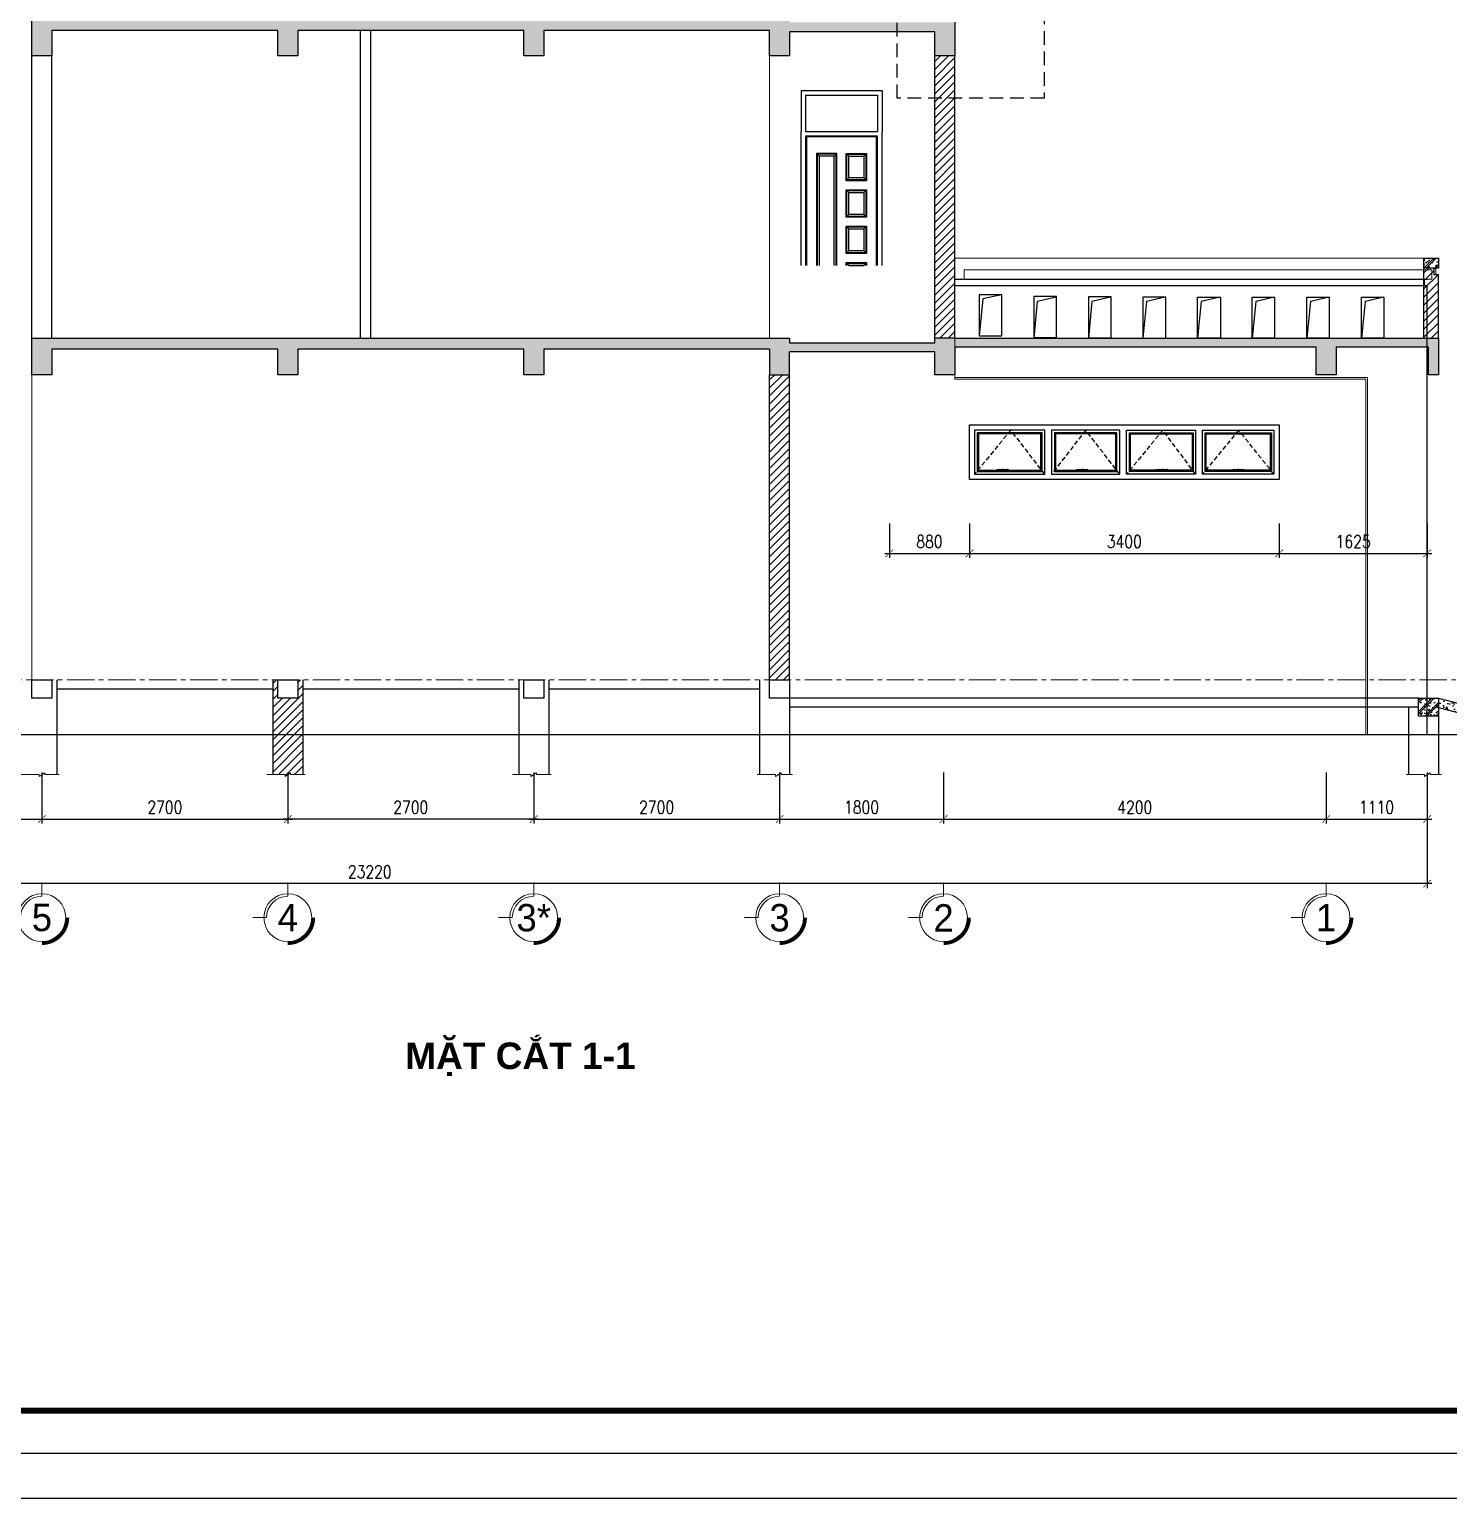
# Model space of a CAD drawing. Header units: millimetres. Extents: x -34806 to 662668, y 63228 to 99452.
# Drawn here: x 492312 to 507895, y 68042 to 84173 of the extents above; entities that cross this region are included whole.
import ezdxf
from ezdxf.enums import TextEntityAlignment as Align

# ---------------------------------------------------------------- set-up
doc = ezdxf.new("R2010")
doc.units = ezdxf.units.MM
doc.header["$LTSCALE"] = 200
doc.header["$MEASUREMENT"] = 0
doc.header["$PDMODE"] = 3
doc.header["$PDSIZE"] = 50
for name, pattern in [('CENTER2', [1.125, 0.75, -0.125, 0.125, -0.125]), ('DASHED2', [0.375, 0.25, -0.125]), ('HIDDEN', [0.375, 0.25, -0.125])]:
    doc.linetypes.add(name, pattern=pattern)
doc.layers.get('0').update_dxf_attribs({"color": 95, "linetype": 'CONTINUOUS'})
doc.layers.get('DEFPOINTS').update_dxf_attribs({"linetype": 'CONTINUOUS'})
for name, color, linetype in [('COT', 2, 'CONTINUOUS'), ('DIM', 1, 'CONTINUOUS'), ('KHUNGTEN', 7, 'CONTINUOUS'), ('Net_Manh', 155, 'CONTINUOUS'), ('TEXT', 7, 'CONTINUOUS'), ('TPTA-Virtural', 253, 'CONTINUOUS'), ('TUONG', 2, 'CONTINUOUS'), ('wood', 254, 'CONTINUOUS')]:
    doc.layers.add(name, color=color, linetype=linetype)
for name, color, linetype, lineweight in [('hacth', 251, 'CONTINUOUS', 13), ('hatch', 251, 'CONTINUOUS', 5), ('thay', 7, 'CONTINUOUS', 18), ('tim', 254, 'CENTER2', 9)]:
    doc.layers.add(name, color=color, linetype=linetype, lineweight=lineweight)
doc.styles.add('Aria H B iso', font='VHARIALB.ttf')
doc.styles.add('dam', font='VHAVANB.ttf', dxfattribs={"width": 0.9, "height": 450})
doc.styles.add('RomanS', font='romans.shx', dxfattribs={"width": 0.8})
doc.dimstyles.new('D1', dxfattribs={"dimtxt": 140, "dimasz": 80, "dimexe": 50, "dimexo": 0, "dimgap": 60, "dimtad": 1, "dimdec": 0, "dimzin": 0, "dimdsep": 46, "dimtxsty": 'RomanS', "dimblk1": 'ARCHTICK', "dimblk2": 'ARCHTICK', "dimsah": 1, "dimcen": 100, "dimdle": 50, "dimclrt": 7, "dimadec": 0, "dimazin": 0, "dimtfac": 0.005, "dimtdec": 0, "dimtix": 1, "dimtofl": 0, "dimtmove": 2, "dimatfit": 3, "dimldrblk": 'ARCHTICK', "dimfxl": 1, "dimtvp": 0.8, "dimtolj": 1, "dimtzin": 0, "dimarcsym": 0})
pattern_1 = [(45, (66003.405, -283399.69), (-44.194174, 44.194174), [])]
pattern_2 = [(50, (66003.4, -283399.69), (143.452037, -12.550427), [15, -165]), (355, (66003.4, -283399.69), (-27.750267, 150.438427), [12, -132]), (100.4514, (66015.36, -283400.73), (115.701876, 137.88791), [12.748038, -140.228422]), (46.1842, (66003.4, -283359.69), (213.44821, -33.103803), [22.5, -247.5]), (96.6356, (66021.2, -283362.45), (186.93254, 194.823574), [19.12206, -210.3426]), (351.1842, (66003.4, -283359.69), (186.93239, 194.82372), [18, -198]), (21, (66023.4, -283369.69), (119.38141, -80.523778), [15, -165]), (326, (66023.4, -283369.69), (48.663066, 145.03001), [12, -132]), (71.4514, (66033.35, -283376.4), (168.044526, 64.5061), [12.748038, -140.228422]), (37.5, (66003.405, -283399.69), (2.431971, 66.5787708), [0, -130.4, 0, -134, 0, -132.5]), (7.5, (66003.405, -283399.69), (52.6139075, 78.882342), [0, -76.4, 0, -127.4, 0, -50.5]), (327.5, (65958.805, -283399.69), (106.764487, -4.5109743), [0, -50, 0, -156, 0, -207]), (317.5, (65938.8, -283399.69), (116.637234, 20.020996), [0, -65, 0, -103.6, 0, -147]), (45, (66003.405, -283399.69), (-60.104076, 60.104076), []), (45, (66003.405, -283375.19), (-60.104076, 60.104076), [])]

# ---------------------------------------------------------------- blocks, each defined once
blk = doc.blocks.new('_ArchTick')
at = {"layer": 'DIM', "color": 150}
blk.add_lwpolyline([(0.5, 0.5, 0.133, 0, 0), (0, 0, 0, 0.133, 0), (-0.5, -0.5, 0.133, 0.133, 0)], format="xyseb", dxfattribs=at)
blk = doc.blocks.new('*D55')
at = {"layer": 'DEFPOINTS', "color": 0}
for p in [(484439, 76013), (507659, 76013), (484439, 74794)]:
    blk.add_point(p, dxfattribs=at)
at = {"layer": 'DIM', "color": 0, "lineweight": -2}
for p, q in [((484439, 76013), (484439, 74744)), ((507659, 76013), (507659, 74744)), ((507709, 74794), (484389, 74794))]:
    blk.add_line(p, q, dxfattribs=at)
at = {"layer": 'DIM', "color": 0, "lineweight": -2, "xscale": 80, "yscale": 80, "zscale": 80, "rotation": 180}
blk.add_blockref('_ArchTick', (484439, 74794), dxfattribs=at)
at = {"layer": 'DIM', "color": 0, "lineweight": -2, "xscale": 80, "yscale": 80, "zscale": 80}
blk.add_blockref('_ArchTick', (507659, 74794), dxfattribs=at)
at = {"layer": 'DIM', "color": 7, "insert": (496049, 74924), "char_height": 140, "attachment_point": 5, "style": 'RomanS'}
blk.add_mtext('\\A1;23220', dxfattribs=at)
blk = doc.blocks.new('*D58')
at = {"layer": 'DEFPOINTS', "color": 0}
for p in [(489549, 76013), (492449, 76013), (492449, 75503)]:
    blk.add_point(p, dxfattribs=at)
at = {"layer": 'DIM', "color": 0, "lineweight": -2}
for p, q in [((489549, 76013), (489549, 75453)), ((492449, 76013), (492449, 75453)), ((489499, 75503), (492499, 75503))]:
    blk.add_line(p, q, dxfattribs=at)
at = {"layer": 'DIM', "color": 0, "lineweight": -2, "xscale": 80, "yscale": 80, "zscale": 80, "rotation": 180}
blk.add_blockref('_ArchTick', (489549, 75503), dxfattribs=at)
at = {"layer": 'DIM', "color": 0, "lineweight": -2, "xscale": 80, "yscale": 80, "zscale": 80}
blk.add_blockref('_ArchTick', (492449, 75503), dxfattribs=at)
at = {"layer": 'DIM', "color": 7, "insert": (490999, 75633), "char_height": 140, "attachment_point": 5, "style": 'RomanS'}
blk.add_mtext('\\A1;2900', dxfattribs=at)
blk = doc.blocks.new('*D59')
at = {"layer": 'DEFPOINTS', "color": 0}
for p in [(492449, 76013), (495149, 76013), (495149, 75503)]:
    blk.add_point(p, dxfattribs=at)
at = {"layer": 'DIM', "color": 0, "lineweight": -2}
for p, q in [((492449, 76013), (492449, 75453)), ((495149, 76013), (495149, 75453)), ((492399, 75503), (495199, 75503))]:
    blk.add_line(p, q, dxfattribs=at)
at = {"layer": 'DIM', "color": 0, "lineweight": -2, "xscale": 80, "yscale": 80, "zscale": 80, "rotation": 180}
blk.add_blockref('_ArchTick', (492449, 75503), dxfattribs=at)
at = {"layer": 'DIM', "color": 0, "lineweight": -2, "xscale": 80, "yscale": 80, "zscale": 80}
blk.add_blockref('_ArchTick', (495149, 75503), dxfattribs=at)
at = {"layer": 'DIM', "color": 7, "insert": (493799, 75633), "char_height": 140, "attachment_point": 5, "style": 'RomanS'}
blk.add_mtext('\\A1;2700', dxfattribs=at)
blk = doc.blocks.new('*D60')
at = {"layer": 'DEFPOINTS', "color": 0}
for p in [(500549, 76013), (502349, 76013), (502349, 75503)]:
    blk.add_point(p, dxfattribs=at)
at = {"layer": 'DIM', "color": 0, "lineweight": -2}
for p, q in [((500549, 76013), (500549, 75453)), ((502349, 76013), (502349, 75453)), ((500499, 75503), (502399, 75503))]:
    blk.add_line(p, q, dxfattribs=at)
at = {"layer": 'DIM', "color": 0, "lineweight": -2, "xscale": 80, "yscale": 80, "zscale": 80, "rotation": 180}
blk.add_blockref('_ArchTick', (500549, 75503), dxfattribs=at)
at = {"layer": 'DIM', "color": 0, "lineweight": -2, "xscale": 80, "yscale": 80, "zscale": 80}
blk.add_blockref('_ArchTick', (502349, 75503), dxfattribs=at)
at = {"layer": 'DIM', "color": 7, "insert": (501449, 75633), "char_height": 140, "attachment_point": 5, "style": 'RomanS'}
blk.add_mtext('\\A1;1800', dxfattribs=at)
blk = doc.blocks.new('*D61')
at = {"layer": 'DEFPOINTS', "color": 0}
for p in [(502349, 76013), (506549, 76013), (506549, 75503)]:
    blk.add_point(p, dxfattribs=at)
at = {"layer": 'DIM', "color": 0, "lineweight": -2}
for p, q in [((502349, 76013), (502349, 75453)), ((506549, 76013), (506549, 75453)), ((502299, 75503), (506599, 75503))]:
    blk.add_line(p, q, dxfattribs=at)
at = {"layer": 'DIM', "color": 0, "lineweight": -2, "xscale": 80, "yscale": 80, "zscale": 80, "rotation": 180}
blk.add_blockref('_ArchTick', (502349, 75503), dxfattribs=at)
at = {"layer": 'DIM', "color": 0, "lineweight": -2, "xscale": 80, "yscale": 80, "zscale": 80}
blk.add_blockref('_ArchTick', (506549, 75503), dxfattribs=at)
at = {"layer": 'DIM', "color": 7, "insert": (504449, 75633), "char_height": 140, "attachment_point": 5, "style": 'RomanS'}
blk.add_mtext('\\A1;4200', dxfattribs=at)
blk = doc.blocks.new('*D62')
at = {"layer": 'DEFPOINTS', "color": 0}
for p in [(506549, 76013), (507659, 76013), (507659, 75503)]:
    blk.add_point(p, dxfattribs=at)
at = {"layer": 'DIM', "color": 0, "lineweight": -2}
for p, q in [((506549, 76013), (506549, 75453)), ((507659, 76013), (507659, 75453)), ((506499, 75503), (507709, 75503))]:
    blk.add_line(p, q, dxfattribs=at)
at = {"layer": 'DIM', "color": 0, "lineweight": -2, "xscale": 80, "yscale": 80, "zscale": 80, "rotation": 180}
blk.add_blockref('_ArchTick', (506549, 75503), dxfattribs=at)
at = {"layer": 'DIM', "color": 0, "lineweight": -2, "xscale": 80, "yscale": 80, "zscale": 80}
blk.add_blockref('_ArchTick', (507659, 75503), dxfattribs=at)
at = {"layer": 'DIM', "color": 7, "insert": (507104, 75633), "char_height": 140, "attachment_point": 5, "style": 'RomanS'}
blk.add_mtext('\\A1;1110', dxfattribs=at)
blk = doc.blocks.new('tr')
at = {"layer": 'thay', "ltscale": 600}
for p, q in [((0, -200), (0, 0)), ((313, -513), (513, -513))]:
    blk.add_line(p, q, dxfattribs=at)
at = {"layer": 'thay', "color": 150, "ltscale": 600, "const_width": 50}
blk.add_lwpolyline([(-375, -513, 0.414214), (0, -888, 0.414214)], format="xyb", dxfattribs=at)
at = {"layer": 'thay', "ltscale": 600}
blk.add_circle((0, -513), 350, dxfattribs=at)
blk.add_arc((0, -513), 313, 0, 90, dxfattribs=at)
blk = doc.blocks.new('*D63')
at = {"layer": 'DEFPOINTS', "color": 0}
for p in [(495149, 76013), (497849, 76013), (495149, 75503)]:
    blk.add_point(p, dxfattribs=at)
at = {"layer": 'DIM', "color": 0, "lineweight": -2}
for p, q in [((495149, 76013), (495149, 75453)), ((497849, 76013), (497849, 75453)), ((497899, 75503), (495099, 75503))]:
    blk.add_line(p, q, dxfattribs=at)
at = {"layer": 'DIM', "color": 0, "lineweight": -2, "xscale": 80, "yscale": 80, "zscale": 80, "rotation": 180}
blk.add_blockref('_ArchTick', (495149, 75503), dxfattribs=at)
at = {"layer": 'DIM', "color": 0, "lineweight": -2, "xscale": 80, "yscale": 80, "zscale": 80}
blk.add_blockref('_ArchTick', (497849, 75503), dxfattribs=at)
at = {"layer": 'DIM', "color": 7, "insert": (496499, 75633), "char_height": 140, "attachment_point": 5, "style": 'RomanS'}
blk.add_mtext('\\A1;2700', dxfattribs=at)
blk = doc.blocks.new('*D64')
at = {"layer": 'DEFPOINTS', "color": 0}
for p in [(497849, 76013), (500549, 76013), (500549, 75503)]:
    blk.add_point(p, dxfattribs=at)
at = {"layer": 'DIM', "color": 0, "lineweight": -2}
for p, q in [((497849, 76013), (497849, 75453)), ((500549, 76013), (500549, 75453)), ((497799, 75503), (500599, 75503))]:
    blk.add_line(p, q, dxfattribs=at)
at = {"layer": 'DIM', "color": 0, "lineweight": -2, "xscale": 80, "yscale": 80, "zscale": 80, "rotation": 180}
blk.add_blockref('_ArchTick', (497849, 75503), dxfattribs=at)
at = {"layer": 'DIM', "color": 0, "lineweight": -2, "xscale": 80, "yscale": 80, "zscale": 80}
blk.add_blockref('_ArchTick', (500549, 75503), dxfattribs=at)
at = {"layer": 'DIM', "color": 7, "insert": (499199, 75633), "char_height": 140, "attachment_point": 5, "style": 'RomanS'}
blk.add_mtext('\\A1;2700', dxfattribs=at)
blk = doc.blocks.new('tn')
at = {"layer": 'wood', "ltscale": 0.5}
for p, q in [((65304, -42411), (65304, -42423)), ((65304, -42423), (65305, -42426)), ((65316, -42423), (65314, -42426)), ((65316, -42411), (65316, -42423)), ((65305, -42427), (65305, -42482)), ((65314, -42427), (65314, -42482))]:
    blk.add_line(p, q, dxfattribs=at)
for points in [[(65300, -42367), (65300, -42457)], [(65319, -42417), (65319, -42367)], [(65319, -42457), (65319, -42417)]]:
    blk.add_lwpolyline(points, dxfattribs=at)
blk.add_circle((65310, -42411), 1.75, dxfattribs=at)
for centre, radius, start, end in [((65310, -42367), 9.61, 0, 180), ((65310, -42411), 8.28, 318.259, 221.741), ((65310, -42411), 8.28, 48.259, 221.741), ((65310, -42411), 6.18, 0, 180), ((65305, -42423), 1.2, 180, 207.1927), ((65315, -42423), 1.2, 332.8073, 0), ((65310, -42457), 9.61, 180, 243.1549), ((65304, -42427), 1.2, 0, 27.1927), ((65310, -42482), 4.34, 180, 0), ((65315, -42427), 1.2, 152.8073, 180), ((65310, -42457), 9.61, 296.8451, 0)]:
    blk.add_arc(centre, radius, start, end, dxfattribs=at)
blk = doc.blocks.new('*D50')
at = {"layer": 'DEFPOINTS', "color": 0}
for p in [(501754, 78749), (502634, 78749), (502634, 78420)]:
    blk.add_point(p, dxfattribs=at)
at = {"layer": 'DIM', "color": 0, "lineweight": -2}
for p, q in [((501754, 78749), (501754, 78370)), ((502634, 78749), (502634, 78370)), ((501704, 78420), (502684, 78420))]:
    blk.add_line(p, q, dxfattribs=at)
at = {"layer": 'DIM', "color": 0, "lineweight": -2, "xscale": 80, "yscale": 80, "zscale": 80, "rotation": 180}
blk.add_blockref('_ArchTick', (501754, 78420), dxfattribs=at)
at = {"layer": 'DIM', "color": 0, "lineweight": -2, "xscale": 80, "yscale": 80, "zscale": 80}
blk.add_blockref('_ArchTick', (502634, 78420), dxfattribs=at)
at = {"layer": 'DIM', "color": 7, "insert": (502194, 78550), "char_height": 140, "attachment_point": 5, "style": 'RomanS'}
blk.add_mtext('\\A1;880', dxfattribs=at)
blk = doc.blocks.new('*D51')
at = {"layer": 'DEFPOINTS', "color": 0}
for p in [(502634, 78749), (506034, 78749), (506034, 78420)]:
    blk.add_point(p, dxfattribs=at)
at = {"layer": 'DIM', "color": 0, "lineweight": -2}
for p, q in [((502634, 78749), (502634, 78370)), ((506034, 78749), (506034, 78370)), ((502584, 78420), (506084, 78420))]:
    blk.add_line(p, q, dxfattribs=at)
at = {"layer": 'DIM', "color": 0, "lineweight": -2, "xscale": 80, "yscale": 80, "zscale": 80, "rotation": 180}
blk.add_blockref('_ArchTick', (502634, 78420), dxfattribs=at)
at = {"layer": 'DIM', "color": 0, "lineweight": -2, "xscale": 80, "yscale": 80, "zscale": 80}
blk.add_blockref('_ArchTick', (506034, 78420), dxfattribs=at)
at = {"layer": 'DIM', "color": 7, "insert": (504334, 78550), "char_height": 140, "attachment_point": 5, "style": 'RomanS'}
blk.add_mtext('\\A1;3400', dxfattribs=at)
blk = doc.blocks.new('*D52')
at = {"layer": 'DEFPOINTS', "color": 0}
for p in [(506034, 78749), (507659, 78749), (507659, 78420)]:
    blk.add_point(p, dxfattribs=at)
at = {"layer": 'DIM', "color": 0, "lineweight": -2}
for p, q in [((506034, 78749), (506034, 78370)), ((507659, 78749), (507659, 78370)), ((505984, 78420), (507709, 78420))]:
    blk.add_line(p, q, dxfattribs=at)
at = {"layer": 'DIM', "color": 0, "lineweight": -2, "xscale": 80, "yscale": 80, "zscale": 80, "rotation": 180}
blk.add_blockref('_ArchTick', (506034, 78420), dxfattribs=at)
at = {"layer": 'DIM', "color": 0, "lineweight": -2, "xscale": 80, "yscale": 80, "zscale": 80}
blk.add_blockref('_ArchTick', (507659, 78420), dxfattribs=at)
at = {"layer": 'DIM', "color": 7, "insert": (506847, 78550), "char_height": 140, "attachment_point": 5, "style": 'RomanS'}
blk.add_mtext('\\A1;1625', dxfattribs=at)
blk = doc.blocks.new('khung')
at = {"layer": 'DEFPOINTS', "color": 8}
blk.add_lwpolyline([(0, 0), (31503, 0), (31503, 22275), (0, 22275)], close=True, dxfattribs=at)
at = {"layer": 'KHUNGTEN', "color": 4, "const_width": 54.3}
blk.add_lwpolyline([(848, 388), (31117, 388), (31117, 21887), (848, 21887)], close=True, dxfattribs=at)

msp = doc.modelspace()

# ---------------------------------------------------------------- hatches: boundary and pattern name
at = {"layer": 'Net_Manh'}
h = msp.add_hatch(dxfattribs=at)
h.set_pattern_fill('BT-01', color=256, scale=20, style=0, pattern_type=2)
h.set_pattern_definition(pattern_2)
h.paths.add_polyline_path([(500659.1, 84145.5), (502254.1, 84145.5), (502254.1, 83882.2), (502474.1, 83882.2), (502474.1, 84145.5), (502474.1, 84252.2), (500659.1, 84252.2), (500659.1, 84282.2), (492339.1, 84282.2), (492339.1, 83882.2), (492559.1, 83882.2), (492559.1, 84162.2), (495039.1, 84162.2), (495039.1, 83882.2), (495259.1, 83882.2), (495259.1, 84162.2), (497739.1, 84162.2), (497739.1, 83882.2), (497959.1, 83882.2), (497959.1, 84162.2), (500439.1, 84162.2), (500439.1, 83882.2), (500659.1, 83882.2)])
h = msp.add_hatch(dxfattribs=at)
h.set_pattern_fill('ANSI31', color=256, scale=500, style=0)
h.set_pattern_definition(pattern_1)
h.paths.add_polyline_path([(502474.1, 83882.2), (502254.1, 83882.2), (502254.1, 80782.2), (502474.1, 80782.2)])
h = msp.add_hatch(dxfattribs=at)
h.set_pattern_fill('BT-01', color=256, scale=20, style=0, pattern_type=2)
h.set_pattern_definition(pattern_2)
h.paths.add_polyline_path([(507624.1, 81552.2), (507784.1, 81552.2), (507784.1, 81662.2), (507624.1, 81662.2)])
h = msp.add_hatch(dxfattribs=at)
h.set_pattern_fill('ANSI31', color=256, scale=500, style=0)
h.set_pattern_definition(pattern_1)
h.paths.add_polyline_path([(507784.1, 81482.2), (507734.1, 81482.2), (507734.1, 81552.2), (507624.1, 81552.2), (507624.1, 80782.2), (507784.1, 80782.2)])
h = msp.add_hatch(dxfattribs=at)
h.set_pattern_fill('BT-01', color=256, scale=20, style=0, pattern_type=2)
h.set_pattern_definition(pattern_2)
h.paths.add_polyline_path([(497959.1, 80662.2), (500439.1, 80662.2), (500439.1, 80382.2), (500659.1, 80382.2), (500659.1, 80632.5), (502254.1, 80632.5), (502254.1, 80382.2), (502474.1, 80382.2), (502474.1, 80682.5), (506439.1, 80682.5), (506439.1, 80382.2), (506659.1, 80382.2), (506659.1, 80682.5), (507674.1, 80682.5), (507674.1, 80382.2), (507784.1, 80382.2), (507784.1, 80782.2), (502474.1, 80782.2), (502254.1, 80782.2), (502254.1, 80732.2), (500659.1, 80732.2), (500659.1, 80782.2), (492339.1, 80782.2), (492339.1, 80382.2), (492559.1, 80382.2), (492559.1, 80662.2), (495039.1, 80662.2), (495039.1, 80382.2), (495259.1, 80382.2), (495259.1, 80662.2), (497739.1, 80662.2), (497739.1, 80382.2), (497959.1, 80382.2)])
h = msp.add_hatch(dxfattribs=at)
h.set_pattern_fill('ANSI31', color=256, scale=500, style=0)
h.set_pattern_definition(pattern_1)
h.paths.add_polyline_path([(500659.1, 80382.2), (500439.1, 80382.2), (500439.1, 77032.2), (500659.1, 77032.2)])
h = msp.add_hatch(dxfattribs=at)
h.set_pattern_fill('ANSI31', color=256, scale=500, style=0)
h.set_pattern_definition(pattern_1)
h.paths.add_polyline_path([(494984.1, 75993.5), (495118.5, 75993.5), (495118.5, 75971.2), (495179.6, 76011.9), (495179.6, 75993.2), (495314.1, 75993.2), (495314.1, 77032.2), (495259.1, 77032.2), (495259.1, 76832.2), (495039.1, 76832.2), (495039.1, 77032.2), (494984.1, 77032.2)])
h = msp.add_hatch(dxfattribs=at)
h.set_pattern_fill('BT-01', color=256, scale=20, style=0, pattern_type=2)
h.set_pattern_definition(pattern_2)
h.paths.add_polyline_path([(507564.1, 76632.2), (507784.1, 76632.2), (507784.1, 76832.2), (507564.1, 76832.2)])
h = msp.add_hatch(dxfattribs=at)
h.set_pattern_fill('AR-CONC', color=256, scale=20, style=0)
h.set_pattern_definition([(50, (66003.4, -283399.69), (143.452037, -12.550427), [15, -165]), (355, (66003.4, -283399.69), (-27.750267, 150.438427), [12, -132]), (100.4514, (66015.36, -283400.73), (115.701876, 137.88791), [12.748038, -140.228422]), (46.1842, (66003.4, -283359.69), (213.44821, -33.103803), [22.5, -247.5]), (96.6356, (66021.2, -283362.45), (186.93254, 194.823574), [19.12206, -210.3426]), (351.1842, (66003.4, -283359.69), (186.93239, 194.82372), [18, -198]), (21, (66023.4, -283369.69), (119.38141, -80.523778), [15, -165]), (326, (66023.4, -283369.69), (48.663066, 145.03001), [12, -132]), (71.4514, (66033.35, -283376.4), (168.044526, 64.5061), [12.748038, -140.228422]), (37.5, (66003.405, -283399.69), (2.431971, 66.5787708), [0, -130.4, 0, -134, 0, -132.5]), (7.5, (66003.405, -283399.69), (52.6139075, 78.882342), [0, -76.4, 0, -127.4, 0, -50.5]), (327.5, (65958.805, -283399.69), (106.764487, -4.5109743), [0, -50, 0, -156, 0, -207]), (317.5, (65938.8, -283399.69), (116.637234, 20.020996), [0, -65, 0, -103.6, 0, -147])])
h.paths.add_polyline_path([(508911.2, 76432.2), (509304.1, 76432.2), (507784.1, 76832.2), (507784.1, 76728.8)])

# ---------------------------------------------------------------- linework, layer by layer
msp.add_lwpolyline([(477290.5, 95743.3), (516053.6, 95743.3), (516053.6, 68042.1), (477290.5, 68042.1)], close=True)
for points in [[(502984.1, 81260.4), (502778.8, 81215.3), (502739.1, 80810.1)], [(503584.1, 81232.2), (503378.8, 81187.2), (503339.1, 80781.9)], [(504184.1, 81232.2), (503978.8, 81187.2), (503939.1, 80781.9)], [(504784.1, 81232.2), (504578.8, 81187.2), (504539.1, 80781.9)], [(505384.1, 81232.2), (505178.8, 81187.2), (505139.1, 80781.9)], [(505984.1, 81232.2), (505778.8, 81187.2), (505739.1, 80781.9)], [(506584.1, 81232.2), (506378.8, 81187.2), (506339.1, 80781.9)], [(507184.1, 81232.2), (506978.8, 81187.2), (506939.1, 80781.9)]]:
    msp.add_lwpolyline(points)
at = {"layer": 'COT'}
msp.add_line((479675.5, 76432.2), (511113.5, 76432.2), dxfattribs=at)
at = {"layer": 'DEFPOINTS', "linetype": 'DASHED2', "ltscale": 3}
msp.add_lwpolyline([(503454.8, 83419.5), (501840.9, 83419.5), (501840.9, 85505.2), (503454.8, 85505.2)], close=True, dxfattribs=at)
at = {"layer": 'DIM'}
for p, q in [((500784.1, 83502.2), (501674.1, 83502.2)), ((500784.1, 83502.2), (500784.1, 83052.2)), ((500834.1, 83452.2), (501624.1, 83452.2)), ((500834.1, 83452.2), (500834.1, 83052.2)), ((501624.1, 83452.2), (501624.1, 83052.2)), ((501674.1, 83502.2), (501674.1, 83052.2)), ((500784.1, 81582.2), (500784.1, 83052.2)), ((500834.1, 83052.2), (501624.1, 83052.2)), ((500834.1, 83002.2), (501624.1, 83002.2)), ((501674.1, 81582.2), (501674.1, 83052.2)), ((500984.1, 82782.2), (500962.1, 82804.2)), ((501149.1, 82782.2), (501171.1, 82804.2)), ((501309.1, 82782.2), (501287.1, 82804.2)), ((501474.1, 82782.2), (501496.1, 82804.2)), ((501309.1, 82542.2), (501287.1, 82520.2)), ((501474.1, 82542.2), (501496.1, 82520.2)), ((501309.1, 82382.2), (501287.1, 82404.2)), ((501474.1, 82382.2), (501496.1, 82404.2)), ((501309.1, 82142.2), (501287.1, 82120.2)), ((501474.1, 82142.2), (501496.1, 82120.2)), ((501309.1, 81982.2), (501287.1, 82004.2)), ((501474.1, 81982.2), (501496.1, 82004.2)), ((501309.1, 81742.2), (501287.1, 81720.2)), ((501474.1, 81742.2), (501496.1, 81720.2)), ((501309.1, 81582.2), (501287.1, 81604.2)), ((501309.1, 81582.2), (501287.1, 81604.2)), ((501474.1, 81582.2), (501496.1, 81604.2)), ((501474.1, 81582.2), (501496.1, 81604.2))]:
    msp.add_line(p, q, dxfattribs=at)
for points in [[(501624.1, 81582.2), (501624.1, 83002.2), (500834.1, 83002.2), (500834.1, 81582.2)], [(501614.1, 81582.2), (501614.1, 82992.2), (500844.1, 82992.2), (500844.1, 81582.2)], [(501179.1, 81582.2), (501179.1, 82812.2), (500954.1, 82812.2), (500954.1, 81582.2)], [(501171.1, 81582.2), (501171.1, 82804.2), (500962.1, 82804.2), (500962.1, 81582.2)], [(501149.1, 81582.2), (501149.1, 82782.2), (500984.1, 82782.2), (500984.1, 81582.2)], [(501279.1, 81582.2), (501279.1, 81612.2), (501504.1, 81612.2), (501504.1, 81582.2)], [(501279.1, 81582.2), (501279.1, 81612.2), (501504.1, 81612.2), (501504.1, 81582.2)], [(501287.1, 81582.2), (501287.1, 81604.2), (501496.1, 81604.2), (501496.1, 81582.2)], [(501287.1, 81582.2), (501287.1, 81604.2), (501496.1, 81604.2), (501496.1, 81582.2)], [(501309.1, 81582.2), (501309.1, 81582.2), (501474.1, 81582.2)], [(501309.1, 81582.2), (501309.1, 81582.2), (501474.1, 81582.2)]]:
    msp.add_lwpolyline(points, dxfattribs=at)
for points in [[(501504.1, 82512.2), (501279.1, 82512.2), (501279.1, 82812.2), (501504.1, 82812.2)], [(501496.1, 82520.2), (501287.1, 82520.2), (501287.1, 82804.2), (501496.1, 82804.2)], [(501474.1, 82542.2), (501309.1, 82542.2), (501309.1, 82782.2), (501474.1, 82782.2)], [(501504.1, 82112.2), (501279.1, 82112.2), (501279.1, 82412.2), (501504.1, 82412.2)], [(501496.1, 82120.2), (501287.1, 82120.2), (501287.1, 82404.2), (501496.1, 82404.2)], [(501474.1, 82142.2), (501309.1, 82142.2), (501309.1, 82382.2), (501474.1, 82382.2)], [(501504.1, 81712.2), (501279.1, 81712.2), (501279.1, 82012.2), (501504.1, 82012.2)], [(501496.1, 81720.2), (501287.1, 81720.2), (501287.1, 82004.2), (501496.1, 82004.2)], [(501474.1, 81742.2), (501309.1, 81742.2), (501309.1, 81982.2), (501474.1, 81982.2)]]:
    msp.add_lwpolyline(points, close=True, dxfattribs=at)
at = {"layer": 'hatch'}
for points in [[(502474.1, 80352.2), (507004.9, 80352.2), (507004.9, 76432.2)], [(502474.1, 80332.2), (506984.9, 80332.2), (506984.9, 76432.2)]]:
    msp.add_lwpolyline(points, dxfattribs=at)
at = {"layer": 'thay'}
for p, q in [((500439.1, 83882.2), (500439.1, 80782.2)), ((507784.1, 81662.2), (502474.1, 81662.2)), ((507784.1, 81552.2), (507784.1, 81662.2)), ((505174.1, 81532.2), (506524.1, 81532.2)), ((507754.1, 81482.2), (507754.1, 81552.2)), ((502474.1, 80332.2), (502474.1, 81432.2)), ((507629.1, 81362.2), (507629.1, 81432.2)), ((492339.1, 80382.2), (492339.1, 77032.2))]:
    msp.add_line(p, q, dxfattribs=at)
msp.add_lwpolyline([(507709.1, 81532.2), (502574.1, 81532.2), (502574.1, 81432.2), (507709.1, 81432.2)], close=True, dxfattribs=at)
for points in [[(507659.1, 81432.2), (507629.1, 81432.2), (507629.1, 81362.2), (507659.1, 81362.2)], [(492640, 75993.2), (492479.6, 75993.2), (492479.6, 76011.9), (492418.5, 75971.2), (492418.5, 75993.5), (492217.6, 75993.5)], [(495340, 75993.2), (495179.6, 75993.2), (495179.6, 76011.9), (495118.5, 75971.2), (495118.5, 75993.5), (494917.6, 75993.5)], [(498040, 75993.2), (497879.6, 75993.2), (497879.6, 76011.9), (497818.5, 75971.2), (497818.5, 75993.5), (497617.6, 75993.5)], [(500691.9, 75993.2), (500565.9, 75993.2), (500565.9, 76011.9), (500504.8, 75971.2), (500504.8, 75993.5), (500303.8, 75993.5)], [(507816.9, 75993.2), (507690.9, 75993.2), (507690.9, 76011.9), (507629.8, 75971.2), (507629.8, 75993.5), (507428.8, 75993.5)]]:
    msp.add_lwpolyline(points, dxfattribs=at)
at = {"layer": 'tim', "linetype": 'CENTER2', "ltscale": 2}
msp.add_line((479675.5, 77032.2), (511113.5, 77032.2), dxfattribs=at)
at = {"layer": 'TPTA-Virtural'}
for p, q in [((502474.1, 81432.2), (507659.1, 81432.2)), ((502474.1, 81362.2), (507659.1, 81362.2)), ((507659.1, 81432.2), (507659.1, 81432.2)), ((507659.1, 76432.2), (507659.1, 81362.2))]:
    msp.add_line(p, q, dxfattribs=at)
for points in [[(502739.1, 80810.1), (502989.1, 80810.1), (502989.1, 81260.4), (502739.1, 81260.4)], [(503339.1, 80789.2), (503589.1, 80789.2), (503589.1, 81239.5), (503339.1, 81239.5)], [(503939.1, 80785.5), (504189.1, 80785.5), (504189.1, 81235.8), (503939.1, 81235.8)], [(504539.1, 80781.9), (504789.1, 80781.9), (504789.1, 81232.2), (504539.1, 81232.2)], [(505389.1, 80781.9), (505139.1, 80781.9), (505139.1, 81232.2), (505389.1, 81232.2)], [(505984.1, 80781.9), (505739.1, 80781.9), (505739.1, 81232.2), (505984.1, 81232.2)], [(506584.1, 80782.7), (506339.1, 80782.7), (506339.1, 81233), (506584.1, 81233)], [(507184.1, 80781.9), (506939.1, 80781.9), (506939.1, 81232.2), (507184.1, 81232.2)]]:
    msp.add_lwpolyline(points, close=True, dxfattribs=at)
at = {"layer": 'TUONG'}
for p, q in [((495949.1, 80782.2), (495949.1, 84162.2)), ((496059.1, 80782.2), (496059.1, 84162.2)), ((492339.1, 80782.2), (492339.1, 83882.2)), ((492559.1, 80782.2), (492559.1, 83882.2)), ((502254.1, 80732.2), (502254.1, 83882.2)), ((502474.1, 80782.2), (502474.1, 83882.2)), ((507624.1, 80782.2), (507624.1, 81662.2)), ((507784.1, 80782.2), (507784.1, 81482.2)), ((502474.1, 80782.2), (502254.1, 80782.2)), ((500439.1, 77032.2), (500439.1, 80382.2)), ((500659.1, 77032.2), (500659.1, 80382.2)), ((492614.1, 77032.2), (492614.1, 75993.2)), ((494984.1, 77032.2), (494984.1, 75993.2)), ((495314.1, 77032.2), (495314.1, 75993.2)), ((497684.1, 77032.2), (497684.1, 75993.2)), ((498014.1, 77032.2), (498014.1, 75993.2)), ((500329.1, 77032.2), (500329.1, 75993.2)), ((500659.1, 77032.2), (500659.1, 75993.2)), ((492614.1, 76932.2), (494984.1, 76932.2)), ((495314.1, 76932.2), (497684.1, 76932.2)), ((498014.1, 76932.2), (500329.1, 76932.2)), ((507564.1, 76832.2), (500659.1, 76832.2)), ((507784.1, 76832.2), (507784.1, 75993.2)), ((507784.1, 76832.2), (509304.1, 76432.2)), ((507564.1, 76732.2), (500659.1, 76732.2)), ((507454.1, 76732.2), (507454.1, 75993.2)), ((507784.1, 76728.8), (508911.2, 76432.2)), ((492614.1, 76432.2), (494984.1, 76432.2)), ((495314.1, 76432.2), (497684.1, 76432.2)), ((498014.1, 76432.2), (500329.1, 76432.2)), ((500659.1, 76432.2), (507454.1, 76432.2))]:
    msp.add_line(p, q, dxfattribs=at)
for points in [[(502474.1, 84252.2), (502474.1, 84145.5), (502474.1, 84145.5), (502474.1, 84145.5), (502474.1, 84145.5), (502474.1, 84145.5), (502474.1, 84145.5), (502474.1, 84145.5), (502474.1, 84145.5), (502474.1, 83882.2), (502254.1, 83882.2), (502254.1, 84145.5), (500659.1, 84145.5), (500659.1, 83882.2), (500439.1, 83882.2), (500439.1, 84162.2), (497959.1, 84162.2), (497959.1, 83882.2), (497739.1, 83882.2), (497739.1, 84162.2), (495259.1, 84162.2), (495259.1, 83882.2), (495039.1, 83882.2), (495039.1, 84162.2), (492559.1, 84162.2), (492559.1, 83882.2), (492339.1, 83882.2), (492339.1, 84282.2)], [(507784.1, 81552.2), (507734.1, 81552.2), (507734.1, 81482.2), (507784.1, 81482.2)], [(500439.1, 80662.2), (497959.1, 80662.2), (497959.1, 80382.2), (497739.1, 80382.2), (497739.1, 80662.2), (495259.1, 80662.2), (495259.1, 80382.2), (495039.1, 80382.2), (495039.1, 80662.2), (492559.1, 80662.2), (492559.1, 80382.2), (492339.1, 80382.2), (492339.1, 80782.2), (500659.1, 80782.2), (500659.1, 80732.2)], [(500439.1, 80662.2), (500439.1, 80382.2), (500659.1, 80382.2), (500659.1, 80632.5)], [(502474.1, 80782.2), (507784.1, 80782.2), (507784.1, 80382.2), (507674.1, 80382.2), (507674.1, 80682.5), (506659.1, 80682.5), (506659.1, 80382.2), (506439.1, 80382.2), (506439.1, 80682.5), (502474.1, 80682.5), (502474.1, 80382.2), (502254.1, 80382.2), (502254.1, 80632.5), (500659.1, 80632.5)], [(500659.1, 80732.2), (500659.1, 80732.2), (502254.1, 80732.2)]]:
    msp.add_lwpolyline(points, dxfattribs=at)
for points in [[(507784.1, 81552.2), (507624.1, 81552.2), (507624.1, 81662.2), (507784.1, 81662.2)], [(492339.1, 77032.2), (492559.1, 77032.2), (492559.1, 76832.2), (492339.1, 76832.2)], [(495039.1, 77032.2), (495259.1, 77032.2), (495259.1, 76832.2), (495039.1, 76832.2)], [(497739.1, 77032.2), (497959.1, 77032.2), (497959.1, 76832.2), (497739.1, 76832.2)], [(500439.1, 77032.2), (500659.1, 77032.2), (500659.1, 76832.2), (500439.1, 76832.2)], [(507564.1, 76832.2), (507784.1, 76832.2), (507784.1, 76632.2), (507564.1, 76632.2)]]:
    msp.add_lwpolyline(points, close=True, dxfattribs=at)
at = {"layer": 'wood'}
for points in [[(502634.3, 79832.2), (506034.3, 79832.2), (506034.3, 79232.1), (502634.3, 79232.1), (502634.3, 79832.2)], [(503461.3, 79773.2), (502688.3, 79773.2), (502688.3, 79289.1), (503461.3, 79289.1)], [(503430.3, 79745.2), (502719.3, 79745.2), (502719.3, 79320.1), (503430.3, 79320.1)], [(503418.3, 79733.2), (502731.3, 79733.2), (502731.3, 79332.1), (503418.3, 79332.1)], [(504284.3, 79773.2), (503535.3, 79773.2), (503535.3, 79289.1), (504284.3, 79289.1)], [(504253.3, 79745.2), (503566.3, 79745.2), (503566.3, 79320.1), (504253.3, 79320.1)], [(504241.3, 79733.2), (503578.3, 79733.2), (503578.3, 79332.1), (504241.3, 79332.1)], [(504358.3, 79773.2), (505117.3, 79773.2), (505117.3, 79289.1), (504358.3, 79289.1)], [(504389.3, 79745.2), (505089.3, 79745.2), (505089.3, 79320.1), (504389.3, 79320.1)], [(504401.3, 79733.2), (505077.3, 79733.2), (505077.3, 79332.1), (504401.3, 79332.1)], [(505191.3, 79773.2), (505977.3, 79773.2), (505977.3, 79289.1), (505191.3, 79289.1)], [(505222.3, 79745.2), (505949.3, 79745.2), (505949.3, 79320.1), (505222.3, 79320.1)], [(505234.3, 79733.2), (505937.3, 79733.2), (505937.3, 79332.1), (505234.3, 79332.1)]]:
    msp.add_lwpolyline(points, close=True, dxfattribs=at)
at = {"layer": 'wood', "linetype": 'HIDDEN'}
for points in [[(503461.3, 79289.1), (503087.8, 79773.2), (502688.3, 79289.1)], [(504284.3, 79289.1), (503909.8, 79773.2), (503535.3, 79289.1)], [(505117.3, 79289.1), (504756.3, 79773.2), (504358.3, 79289.1)], [(505977.3, 79289.1), (505589.3, 79773.2), (505191.3, 79289.1)]]:
    msp.add_lwpolyline(points, dxfattribs=at)

# ---------------------------------------------------------------- block references
at = {"layer": 'DIM', "xscale": -0.75, "yscale": 0.75, "zscale": 0.75}
for p in [(492449.1, 74805.6), (495149.1, 74805.6), (497849.1, 74805.6), (500549.1, 74805.6), (502349.1, 74805.6), (506549.1, 74805.6)]:
    msp.add_blockref('tr', p, dxfattribs=at)
at = {"layer": 'hacth', "xscale": 1.198705302042072, "yscale": 1.198705363407498, "zscale": 1.198705370056713}
msp.add_blockref('khung', (478001.4, 68542.1), dxfattribs=at)
at = {"layer": 'wood', "xscale": -1, "rotation": 270}
for p in [(545418.8, 14023.4), (546291.8, 14023.4), (547169.3, 14023.4), (548002.3, 14023.4)]:
    msp.add_blockref('tn', p, dxfattribs=at)

# ---------------------------------------------------------------- texts
at = {"layer": 'KHUNGTEN', "color": 7, "style": 'Aria H B iso'}
msp.add_text('mÆt c¾t 1-1', height=291.05, dxfattribs=at).set_placement((497703.1, 72758.7), align=Align.CENTER)
at = {"layer": 'TEXT', "linetype": 'Continuous', "style": 'dam'}
for s, p in [('5', (492449.1, 74420.7)), ('4', (495149.1, 74420.7)), ('3*', (497849.1, 74420.7)), ('3', (500549.1, 74420.7)), ('2', (502349.1, 74420.7)), ('1', (506549.1, 74420.7))]:
    msp.add_text(s, height=300, dxfattribs=at).set_placement(p, align=Align.MIDDLE)

# ---------------------------------------------------------------- dimensions: what is measured, and where the dimension line sits
at = {"layer": 'DIM'}
for base, p1, p2, picture, middle in [((502634.3, 78419.6), (501754.1, 78749.1), (502634.3, 78749.1), '*D50', (502194.2, 78549.6)), ((506034.3, 78419.6), (502634.3, 78749.1), (506034.3, 78749.1), '*D51', (504334.3, 78549.6)), ((507659.1, 78419.6), (506034.3, 78749.1), (507659.1, 78749.1), '*D52', (506846.7, 78549.6)), ((484439.1, 74794.3), (507659.1, 76013.2), (484439.1, 76013.2), '*D55', (496049.1, 74924.3)), ((492449.1, 75503.4), (489549.1, 76013.2), (492449.1, 76013.2), '*D58', (490999.1, 75633.4)), ((495149.1, 75503.4), (492449.1, 76013.2), (495149.1, 76013.2), '*D59', (493799.1, 75633.4)), ((500549.1, 75503.4), (497849.1, 76013.2), (500549.1, 76013.2), '*D64', (499199.1, 75633.4)), ((502349.1, 75503.4), (500549.1, 76013.2), (502349.1, 76013.2), '*D60', (501449.1, 75633.4)), ((506549.1, 75503.4), (502349.1, 76013.2), (506549.1, 76013.2), '*D61', (504449.1, 75633.4)), ((507659.1, 75503.4), (506549.1, 76013.2), (507659.1, 76013.2), '*D62', (507104.1, 75633.4))]:
    dim = msp.add_linear_dim(base=base, p1=p1, p2=p2, angle=180, dimstyle='D1', dxfattribs=at)
    dim.commit()
    dim.dimension.update_dxf_attribs({"geometry": picture, "text_midpoint": middle})
dim = msp.add_linear_dim(base=(495149.1, 75503.4), p1=(497849.1, 76013.2), p2=(495149.1, 76013.2), dimstyle='D1', dxfattribs=at)
dim.commit()
dim.dimension.update_dxf_attribs({"geometry": '*D63', "text_midpoint": (496499.1, 75633.4)})

doc.saveas('drawing.dxf')
